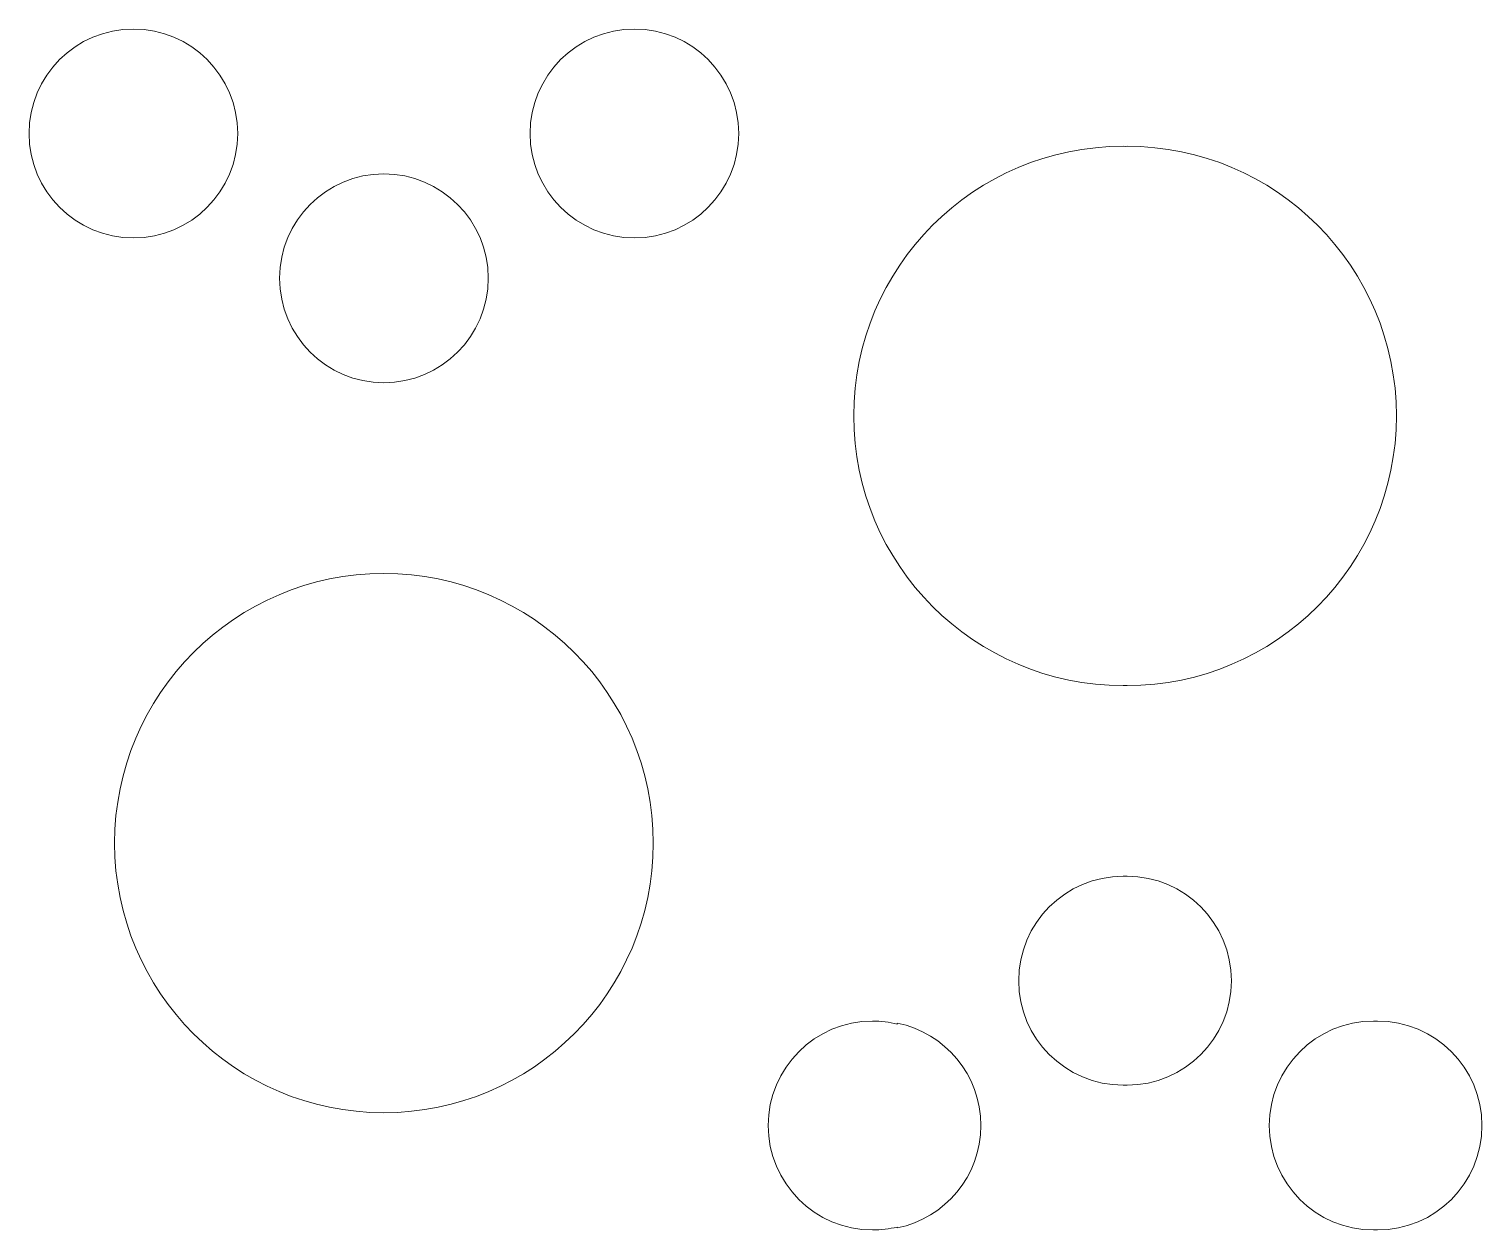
# Model space of a CAD drawing. Header units: millimetres. Extents: x -1200 to 1200, y -590 to 590.
# Drawn here: x -256.5 to -3.4, y -289 to -79.8 of the extents above; entities that cross this region are included whole.
import ezdxf

# ---------------------------------------------------------------- set-up
doc = ezdxf.new("R2010")
doc.units = ezdxf.units.MM
doc.header["$MEASUREMENT"] = 0
doc.layers.add('Layer 1', color=7, linetype='Continuous')

msp = doc.modelspace()

# ---------------------------------------------------------------- linework, layer by layer
at = {"layer": 'Layer 1', "color": 250, "lineweight": 20}
for points, knots in [([(-256.4917, -97.9872), (-256.4917, -87.9383), (-248.3526, -79.7899), (-238.3204, -79.7899), (-228.2855, -79.7899), (-220.1487, -87.9383), (-220.1487, -97.9872), (-220.1487, -108.0337), (-228.2855, -116.1844), (-238.3204, -116.1844), (-248.3526, -116.1844), (-256.4917, -108.0337), (-256.4917, -97.9872)], [0, 0, 0, 0, 0.25, 0.25, 0.25, 0.5, 0.5, 0.5, 0.75, 0.75, 0.75, 1, 1, 1, 1]), ([(-169.2158, -97.9872), (-169.2158, -87.9383), (-161.079, -79.7899), (-151.0443, -79.7899), (-141.0097, -79.7899), (-132.8752, -87.9383), (-132.8752, -97.9872), (-132.8752, -108.0337), (-141.0097, -116.1844), (-151.0443, -116.1844), (-161.079, -116.1844), (-169.2158, -108.0337), (-169.2158, -97.9872)], [0, 0, 0, 0, 0.25, 0.25, 0.25, 0.5, 0.5, 0.5, 0.75, 0.75, 0.75, 1, 1, 1, 1]), ([(-112.8419, -147.1957), (-112.8419, -147.1957), (-112.7792, -144.7734), (-112.7792, -144.7734), (-112.7792, -144.7734), (-112.5984, -142.3874), (-112.5984, -142.3874), (-112.5984, -142.3874), (-112.2994, -140.0375), (-112.2994, -140.0375), (-112.2994, -140.0375), (-111.887, -137.7241), (-111.887, -137.7241), (-111.887, -137.7241), (-111.3638, -135.4538), (-111.3638, -135.4538), (-111.3638, -135.4538), (-110.7318, -133.2296), (-110.7318, -133.2296), (-110.7318, -133.2296), (-109.9963, -131.0463), (-109.9963, -131.0463), (-109.9963, -131.0463), (-109.1546, -128.9163), (-109.1546, -128.9163), (-109.1546, -128.9163), (-108.2189, -126.8393), (-108.2189, -126.8393), (-108.2189, -126.8393), (-107.182, -124.8108), (-107.182, -124.8108), (-107.182, -124.8108), (-106.0509, -122.8451), (-106.0509, -122.8451), (-106.0509, -122.8451), (-104.8331, -120.9397), (-104.8331, -120.9397), (-104.8331, -120.9397), (-103.5212, -119.0969), (-103.5212, -119.0969), (-103.5212, -119.0969), (-102.1297, -117.3193), (-102.1297, -117.3193), (-102.1297, -117.3193), (-100.6538, -115.6144), (-100.6538, -115.6144), (-100.6538, -115.6144), (-99.0983, -113.9794), (-99.0983, -113.9794), (-99.0983, -113.9794), (-97.468, -112.4267), (-97.468, -112.4267), (-97.468, -112.4267), (-95.7654, -110.9486), (-95.7654, -110.9486), (-95.7654, -110.9486), (-93.9905, -109.5504), (-93.9905, -109.5504), (-93.9905, -109.5504), (-92.1528, -108.2414), (-92.1528, -108.2414), (-92.1528, -108.2414), (-90.2475, -107.0169), (-90.2475, -107.0169), (-90.2475, -107.0169), (-88.2821, -105.8868), (-88.2821, -105.8868), (-88.2821, -105.8868), (-86.2614, -104.8507), (-86.2614, -104.8507), (-86.2614, -104.8507), (-84.1873, -103.9089), (-84.1873, -103.9089), (-84.1873, -103.9089), (-82.0579, -103.0708), (-82.0579, -103.0708), (-82.0579, -103.0708), (-79.8802, -102.3319), (-79.8802, -102.3319), (-79.8802, -102.3319), (-77.6592, -101.6989), (-77.6592, -101.6989), (-77.6592, -101.6989), (-75.3899, -101.1774), (-75.3899, -101.1774), (-75.3899, -101.1774), (-73.0819, -100.7621), (-73.0819, -100.7621), (-73.0819, -100.7621), (-70.7354, -100.465), (-70.7354, -100.465), (-70.7354, -100.465), (-68.3504, -100.2815), (-68.3504, -100.2815), (-68.3504, -100.2815), (-65.9314, -100.2211), (-65.9314, -100.2211), (-65.9314, -100.2211), (-65.5757, -100.2301), (-65.5757, -100.2301), (-65.5757, -100.2301), (-65.2201, -100.2211), (-65.2201, -100.2211), (-65.2201, -100.2211), (-62.8013, -100.2815), (-62.8013, -100.2815), (-62.8013, -100.2815), (-60.4161, -100.465), (-60.4161, -100.465), (-60.4161, -100.465), (-58.0721, -100.7621), (-58.0721, -100.7621), (-58.0721, -100.7621), (-55.7617, -101.1774), (-55.7617, -101.1774), (-55.7617, -101.1774), (-53.4948, -101.6989), (-53.4948, -101.6989), (-53.4948, -101.6989), (-51.2688, -102.3319), (-51.2688, -102.3319), (-51.2688, -102.3319), (-49.0936, -103.0708), (-49.0936, -103.0708), (-49.0936, -103.0708), (-46.9642, -103.9089), (-46.9642, -103.9089), (-46.9642, -103.9089), (-44.8878, -104.8507), (-44.8878, -104.8507), (-44.8878, -104.8507), (-42.8669, -105.8868), (-42.8669, -105.8868), (-42.8669, -105.8868), (-40.9038, -107.0169), (-40.9038, -107.0169), (-40.9038, -107.0169), (-39.001, -108.2414), (-39.001, -108.2414), (-39.001, -108.2414), (-37.1587, -109.5504), (-37.1587, -109.5504), (-37.1587, -109.5504), (-35.3861, -110.9486), (-35.3861, -110.9486), (-35.3861, -110.9486), (-33.681, -112.4267), (-33.681, -112.4267), (-33.681, -112.4267), (-32.0508, -113.9794), (-32.0508, -113.9794), (-32.0508, -113.9794), (-30.4954, -115.6144), (-30.4954, -115.6144), (-30.4954, -115.6144), (-29.0218, -117.3193), (-29.0218, -117.3193), (-29.0218, -117.3193), (-27.6279, -119.0969), (-27.6279, -119.0969), (-27.6279, -119.0969), (-26.3185, -120.9397), (-26.3185, -120.9397), (-26.3185, -120.9397), (-25.0982, -122.8475), (-25.0982, -122.8475), (-25.0982, -122.8475), (-23.9694, -124.8108), (-23.9694, -124.8108), (-23.9694, -124.8108), (-22.935, -126.8346), (-22.935, -126.8346), (-22.935, -126.8346), (-21.9944, -128.9163), (-21.9944, -128.9163), (-21.9944, -128.9163), (-21.1578, -131.0463), (-21.1578, -131.0463), (-21.1578, -131.0463), (-20.4172, -133.2296), (-20.4172, -133.2296), (-20.4172, -133.2296), (-19.7878, -135.4538), (-19.7878, -135.4538), (-19.7878, -135.4538), (-19.2645, -137.7241), (-19.2645, -137.7241), (-19.2645, -137.7241), (-18.8497, -140.0375), (-18.8497, -140.0375), (-18.8497, -140.0375), (-18.553, -142.3874), (-18.553, -142.3874), (-18.553, -142.3874), (-18.3722, -144.7734), (-18.3722, -144.7734), (-18.3722, -144.7734), (-18.3118, -147.1957), (-18.3118, -147.1957), (-18.3118, -147.1957), (-18.3722, -149.6228), (-18.3722, -149.6228), (-18.3722, -149.6228), (-18.553, -152.0063), (-18.553, -152.0063), (-18.553, -152.0063), (-18.8497, -154.3587), (-18.8497, -154.3587), (-18.8497, -154.3587), (-19.2645, -156.6724), (-19.2645, -156.6724), (-19.2645, -156.6724), (-19.7878, -158.94), (-19.7878, -158.94), (-19.7878, -158.94), (-20.4172, -161.1666), (-20.4172, -161.1666), (-20.4172, -161.1666), (-21.1578, -163.3449), (-21.1578, -163.3449), (-21.1578, -163.3449), (-21.9944, -165.4774), (-21.9944, -165.4774), (-21.9944, -165.4774), (-22.935, -167.5568), (-22.935, -167.5568), (-22.935, -167.5568), (-23.9694, -169.5829), (-23.9694, -169.5829), (-23.9694, -169.5829), (-25.0982, -171.5488), (-25.0982, -171.5488), (-25.0982, -171.5488), (-26.3185, -173.4567), (-26.3185, -173.4567), (-26.3185, -173.4567), (-27.6279, -175.2993), (-27.6279, -175.2993), (-27.6279, -175.2993), (-29.0218, -177.0719), (-29.0218, -177.0719), (-29.0218, -177.0719), (-30.4954, -178.777), (-30.4954, -178.777), (-30.4954, -178.777), (-32.0508, -180.4142), (-32.0508, -180.4142), (-32.0508, -180.4142), (-33.681, -181.9696), (-33.681, -181.9696), (-33.681, -181.9696), (-35.3861, -183.4453), (-35.3861, -183.4453), (-35.3861, -183.4453), (-37.1587, -184.8434), (-37.1587, -184.8434), (-37.1587, -184.8434), (-39.001, -186.1524), (-39.001, -186.1524), (-39.001, -186.1524), (-40.9038, -187.3744), (-40.9038, -187.3744), (-40.9038, -187.3744), (-42.8669, -188.5047), (-42.8669, -188.5047), (-42.8669, -188.5047), (-44.8878, -189.5456), (-44.8878, -189.5456), (-44.8878, -189.5456), (-46.9642, -190.4826), (-46.9642, -190.4826), (-46.9642, -190.4826), (-49.0936, -191.3254), (-49.0936, -191.3254), (-49.0936, -191.3254), (-51.2688, -192.0643), (-51.2688, -192.0643), (-51.2688, -192.0643), (-53.4948, -192.6949), (-53.4948, -192.6949), (-53.4948, -192.6949), (-55.7594, -193.2187), (-55.7594, -193.2187), (-55.7594, -193.2187), (-58.0721, -193.6317), (-58.0721, -193.6317), (-58.0721, -193.6317), (-60.4161, -193.9312), (-60.4161, -193.9312), (-60.4161, -193.9312), (-62.8013, -194.1124), (-62.8013, -194.1124), (-62.8013, -194.1124), (-65.2201, -194.1727), (-65.2201, -194.1727), (-65.2201, -194.1727), (-65.5757, -194.1639), (-65.5757, -194.1639), (-65.5757, -194.1639), (-65.9314, -194.1727), (-65.9314, -194.1727), (-65.9314, -194.1727), (-68.3504, -194.1124), (-68.3504, -194.1124), (-68.3504, -194.1124), (-70.7354, -193.9312), (-70.7354, -193.9312), (-70.7354, -193.9312), (-73.0819, -193.6317), (-73.0819, -193.6317), (-73.0819, -193.6317), (-75.3899, -193.2187), (-75.3899, -193.2187), (-75.3899, -193.2187), (-77.6592, -192.6949), (-77.6592, -192.6949), (-77.6592, -192.6949), (-79.8802, -192.0643), (-79.8802, -192.0643), (-79.8802, -192.0643), (-82.0579, -191.3254), (-82.0579, -191.3254), (-82.0579, -191.3254), (-84.1873, -190.4826), (-84.1873, -190.4826), (-84.1873, -190.4826), (-86.2614, -189.5456), (-86.2614, -189.5456), (-86.2614, -189.5456), (-88.2821, -188.5047), (-88.2821, -188.5047), (-88.2821, -188.5047), (-90.2475, -187.3744), (-90.2475, -187.3744), (-90.2475, -187.3744), (-92.1528, -186.1524), (-92.1528, -186.1524), (-92.1528, -186.1524), (-93.9905, -184.8434), (-93.9905, -184.8434), (-93.9905, -184.8434), (-95.7654, -183.4453), (-95.7654, -183.4453), (-95.7654, -183.4453), (-97.468, -181.9696), (-97.468, -181.9696), (-97.468, -181.9696), (-99.0983, -180.4142), (-99.0983, -180.4142), (-99.0983, -180.4142), (-100.6538, -178.777), (-100.6538, -178.777), (-100.6538, -178.777), (-102.1297, -177.0719), (-102.1297, -177.0719), (-102.1297, -177.0719), (-103.5212, -175.2993), (-103.5212, -175.2993), (-103.5212, -175.2993), (-104.8331, -173.4567), (-104.8331, -173.4567), (-104.8331, -173.4567), (-106.0509, -171.5488), (-106.0509, -171.5488), (-106.0509, -171.5488), (-107.182, -169.5829), (-107.182, -169.5829), (-107.182, -169.5829), (-108.2189, -167.5568), (-108.2189, -167.5568), (-108.2189, -167.5568), (-109.1546, -165.4774), (-109.1546, -165.4774), (-109.1546, -165.4774), (-109.9963, -163.3449), (-109.9963, -163.3449), (-109.9963, -163.3449), (-110.7318, -161.1666), (-110.7318, -161.1666), (-110.7318, -161.1666), (-111.3638, -158.94), (-111.3638, -158.94), (-111.3638, -158.94), (-111.887, -156.6724), (-111.887, -156.6724), (-111.887, -156.6724), (-112.2994, -154.3587), (-112.2994, -154.3587), (-112.2994, -154.3587), (-112.5984, -152.0063), (-112.5984, -152.0063), (-112.5984, -152.0063), (-112.7792, -149.6228), (-112.7792, -149.6228), (-112.7792, -149.6228), (-112.8419, -147.1957), (-112.8419, -147.1957)], [0, 0, 0, 0, 0.00757576, 0.00757576, 0.00757576, 0.01515152, 0.01515152, 0.01515152, 0.02272727, 0.02272727, 0.02272727, 0.03030303, 0.03030303, 0.03030303, 0.03787879, 0.03787879, 0.03787879, 0.04545455, 0.04545455, 0.04545455, 0.0530303, 0.0530303, 0.0530303, 0.06060606, 0.06060606, 0.06060606, 0.06818182, 0.06818182, 0.06818182, 0.07575758, 0.07575758, 0.07575758, 0.08333333, 0.08333333, 0.08333333, 0.09090909, 0.09090909, 0.09090909, 0.09848485, 0.09848485, 0.09848485, 0.10606061, 0.10606061, 0.10606061, 0.11363636, 0.11363636, 0.11363636, 0.12121212, 0.12121212, 0.12121212, 0.12878788, 0.12878788, 0.12878788, 0.13636364, 0.13636364, 0.13636364, 0.14393939, 0.14393939, 0.14393939, 0.15151515, 0.15151515, 0.15151515, 0.15909091, 0.15909091, 0.15909091, 0.16666667, 0.16666667, 0.16666667, 0.17424242, 0.17424242, 0.17424242, 0.18181818, 0.18181818, 0.18181818, 0.18939394, 0.18939394, 0.18939394, 0.1969697, 0.1969697, 0.1969697, 0.20454545, 0.20454545, 0.20454545, 0.21212121, 0.21212121, 0.21212121, 0.21969697, 0.21969697, 0.21969697, 0.22727273, 0.22727273, 0.22727273, 0.23484848, 0.23484848, 0.23484848, 0.24242424, 0.24242424, 0.24242424, 0.25, 0.25, 0.25, 0.25757576, 0.25757576, 0.25757576, 0.26515152, 0.26515152, 0.26515152, 0.27272727, 0.27272727, 0.27272727, 0.28030303, 0.28030303, 0.28030303, 0.28787879, 0.28787879, 0.28787879, 0.29545455, 0.29545455, 0.29545455, 0.3030303, 0.3030303, 0.3030303, 0.31060606, 0.31060606, 0.31060606, 0.31818182, 0.31818182, 0.31818182, 0.32575758, 0.32575758, 0.32575758, 0.33333333, 0.33333333, 0.33333333, 0.34090909, 0.34090909, 0.34090909, 0.34848485, 0.34848485, 0.34848485, 0.35606061, 0.35606061, 0.35606061, 0.36363636, 0.36363636, 0.36363636, 0.37121212, 0.37121212, 0.37121212, 0.37878788, 0.37878788, 0.37878788, 0.38636364, 0.38636364, 0.38636364, 0.39393939, 0.39393939, 0.39393939, 0.40151515, 0.40151515, 0.40151515, 0.40909091, 0.40909091, 0.40909091, 0.41666667, 0.41666667, 0.41666667, 0.42424242, 0.42424242, 0.42424242, 0.43181818, 0.43181818, 0.43181818, 0.43939394, 0.43939394, 0.43939394, 0.4469697, 0.4469697, 0.4469697, 0.45454545, 0.45454545, 0.45454545, 0.46212121, 0.46212121, 0.46212121, 0.46969697, 0.46969697, 0.46969697, 0.47727273, 0.47727273, 0.47727273, 0.48484848, 0.48484848, 0.48484848, 0.49242424, 0.49242424, 0.49242424, 0.5, 0.5, 0.5, 0.50757576, 0.50757576, 0.50757576, 0.51515152, 0.51515152, 0.51515152, 0.52272727, 0.52272727, 0.52272727, 0.53030303, 0.53030303, 0.53030303, 0.53787879, 0.53787879, 0.53787879, 0.54545455, 0.54545455, 0.54545455, 0.5530303, 0.5530303, 0.5530303, 0.56060606, 0.56060606, 0.56060606, 0.56818182, 0.56818182, 0.56818182, 0.57575758, 0.57575758, 0.57575758, 0.58333333, 0.58333333, 0.58333333, 0.59090909, 0.59090909, 0.59090909, 0.59848485, 0.59848485, 0.59848485, 0.60606061, 0.60606061, 0.60606061, 0.61363636, 0.61363636, 0.61363636, 0.62121212, 0.62121212, 0.62121212, 0.62878788, 0.62878788, 0.62878788, 0.63636364, 0.63636364, 0.63636364, 0.64393939, 0.64393939, 0.64393939, 0.65151515, 0.65151515, 0.65151515, 0.65909091, 0.65909091, 0.65909091, 0.66666667, 0.66666667, 0.66666667, 0.67424242, 0.67424242, 0.67424242, 0.68181818, 0.68181818, 0.68181818, 0.68939394, 0.68939394, 0.68939394, 0.6969697, 0.6969697, 0.6969697, 0.70454545, 0.70454545, 0.70454545, 0.71212121, 0.71212121, 0.71212121, 0.71969697, 0.71969697, 0.71969697, 0.72727273, 0.72727273, 0.72727273, 0.73484848, 0.73484848, 0.73484848, 0.74242424, 0.74242424, 0.74242424, 0.75, 0.75, 0.75, 0.75757576, 0.75757576, 0.75757576, 0.76515152, 0.76515152, 0.76515152, 0.77272727, 0.77272727, 0.77272727, 0.78030303, 0.78030303, 0.78030303, 0.78787879, 0.78787879, 0.78787879, 0.79545455, 0.79545455, 0.79545455, 0.8030303, 0.8030303, 0.8030303, 0.81060606, 0.81060606, 0.81060606, 0.81818182, 0.81818182, 0.81818182, 0.82575758, 0.82575758, 0.82575758, 0.83333333, 0.83333333, 0.83333333, 0.84090909, 0.84090909, 0.84090909, 0.84848485, 0.84848485, 0.84848485, 0.85606061, 0.85606061, 0.85606061, 0.86363636, 0.86363636, 0.86363636, 0.87121212, 0.87121212, 0.87121212, 0.87878788, 0.87878788, 0.87878788, 0.88636364, 0.88636364, 0.88636364, 0.89393939, 0.89393939, 0.89393939, 0.90151515, 0.90151515, 0.90151515, 0.90909091, 0.90909091, 0.90909091, 0.91666667, 0.91666667, 0.91666667, 0.92424242, 0.92424242, 0.92424242, 0.93181818, 0.93181818, 0.93181818, 0.93939394, 0.93939394, 0.93939394, 0.9469697, 0.9469697, 0.9469697, 0.95454545, 0.95454545, 0.95454545, 0.96212121, 0.96212121, 0.96212121, 0.96969697, 0.96969697, 0.96969697, 0.97727273, 0.97727273, 0.97727273, 0.98484848, 0.98484848, 0.98484848, 0.99242424, 0.99242424, 0.99242424, 1, 1, 1, 1]), ([(-212.8512, -123.2168), (-212.8512, -113.1704), (-204.717, -105.0197), (-194.6847, -105.0197), (-184.6476, -105.0197), (-176.5084, -113.1704), (-176.5084, -123.2168), (-176.5084, -133.2658), (-184.6476, -141.4141), (-194.6847, -141.4141), (-204.717, -141.4141), (-212.8512, -133.2658), (-212.8512, -123.2168)], [0, 0, 0, 0, 0.25, 0.25, 0.25, 0.5, 0.5, 0.5, 0.75, 0.75, 0.75, 1, 1, 1, 1]), ([(-241.5929, -221.6387), (-241.5929, -221.6387), (-241.5327, -219.2165), (-241.5327, -219.2165), (-241.5327, -219.2165), (-241.3492, -216.8281), (-241.3492, -216.8281), (-241.3492, -216.8281), (-241.0503, -214.4757), (-241.0503, -214.4757), (-241.0503, -214.4757), (-240.6378, -212.1622), (-240.6378, -212.1622), (-240.6378, -212.1622), (-240.1146, -209.892), (-240.1146, -209.892), (-240.1146, -209.892), (-239.4851, -207.668), (-239.4851, -207.668), (-239.4851, -207.668), (-238.7471, -205.4847), (-238.7471, -205.4847), (-238.7471, -205.4847), (-237.9102, -203.3571), (-237.9102, -203.3571), (-237.9102, -203.3571), (-236.9697, -201.2777), (-236.9697, -201.2777), (-236.9697, -201.2777), (-235.9328, -199.2516), (-235.9328, -199.2516), (-235.9328, -199.2516), (-234.8067, -197.2857), (-234.8067, -197.2857), (-234.8067, -197.2857), (-233.5814, -195.3778), (-233.5814, -195.3778), (-233.5814, -195.3778), (-232.2745, -193.5351), (-232.2745, -193.5351), (-232.2745, -193.5351), (-230.8805, -191.7625), (-230.8805, -191.7625), (-230.8805, -191.7625), (-229.4045, -190.0527), (-229.4045, -190.0527), (-229.4045, -190.0527), (-227.8515, -188.4202), (-227.8515, -188.4202), (-227.8515, -188.4202), (-226.2213, -186.865), (-226.2213, -186.865), (-226.2213, -186.865), (-224.5188, -185.3868), (-224.5188, -185.3868), (-224.5188, -185.3868), (-222.7437, -183.991), (-222.7437, -183.991), (-222.7437, -183.991), (-220.9012, -182.682), (-220.9012, -182.682), (-220.9012, -182.682), (-219.0009, -181.46), (-219.0009, -181.46), (-219.0009, -181.46), (-217.0355, -180.325), (-217.0355, -180.325), (-217.0355, -180.325), (-215.0122, -179.2914), (-215.0122, -179.2914), (-215.0122, -179.2914), (-212.9357, -178.3519), (-212.9357, -178.3519), (-212.9357, -178.3519), (-210.8112, -177.5115), (-210.8112, -177.5115), (-210.8112, -177.5115), (-208.6312, -176.77), (-208.6312, -176.77), (-208.6312, -176.77), (-206.4099, -176.1397), (-206.4099, -176.1397), (-206.4099, -176.1397), (-204.1431, -175.6158), (-204.1431, -175.6158), (-204.1431, -175.6158), (-201.8326, -175.2028), (-201.8326, -175.2028), (-201.8326, -175.2028), (-199.4862, -174.9033), (-199.4862, -174.9033), (-199.4862, -174.9033), (-197.1035, -174.7222), (-197.1035, -174.7222), (-197.1035, -174.7222), (-194.6847, -174.6619), (-194.6847, -174.6619), (-194.6847, -174.6619), (-192.2633, -174.7222), (-192.2633, -174.7222), (-192.2633, -174.7222), (-189.8784, -174.9033), (-189.8784, -174.9033), (-189.8784, -174.9033), (-187.5319, -175.2028), (-187.5319, -175.2028), (-187.5319, -175.2028), (-185.2215, -175.6158), (-185.2215, -175.6158), (-185.2215, -175.6158), (-182.9546, -176.1397), (-182.9546, -176.1397), (-182.9546, -176.1397), (-180.7311, -176.77), (-180.7311, -176.77), (-180.7311, -176.77), (-178.5535, -177.5115), (-178.5535, -177.5115), (-178.5535, -177.5115), (-176.4288, -178.3519), (-176.4288, -178.3519), (-176.4288, -178.3519), (-174.3524, -179.2914), (-174.3524, -179.2914), (-174.3524, -179.2914), (-172.3292, -180.325), (-172.3292, -180.325), (-172.3292, -180.325), (-170.366, -181.46), (-170.366, -181.46), (-170.366, -181.46), (-168.4609, -182.682), (-168.4609, -182.682), (-168.4609, -182.682), (-166.6209, -183.991), (-166.6209, -183.991), (-166.6209, -183.991), (-164.846, -185.3868), (-164.846, -185.3868), (-164.846, -185.3868), (-163.1433, -186.865), (-163.1433, -186.865), (-163.1433, -186.865), (-161.513, -188.4202), (-161.513, -188.4202), (-161.513, -188.4202), (-159.96, -190.0527), (-159.96, -190.0527), (-159.96, -190.0527), (-158.4816, -191.7625), (-158.4816, -191.7625), (-158.4816, -191.7625), (-157.0878, -193.5351), (-157.0878, -193.5351), (-157.0878, -193.5351), (-155.7831, -195.3778), (-155.7831, -195.3778), (-155.7831, -195.3778), (-154.5604, -197.2857), (-154.5604, -197.2857), (-154.5604, -197.2857), (-153.4294, -199.2516), (-153.4294, -199.2516), (-153.4294, -199.2516), (-152.3948, -201.2777), (-152.3948, -201.2777), (-152.3948, -201.2777), (-151.459, -203.3571), (-151.459, -203.3571), (-151.459, -203.3571), (-150.6173, -205.4847), (-150.6173, -205.4847), (-150.6173, -205.4847), (-149.8795, -207.668), (-149.8795, -207.668), (-149.8795, -207.668), (-149.25, -209.892), (-149.25, -209.892), (-149.25, -209.892), (-148.7268, -212.1622), (-148.7268, -212.1622), (-148.7268, -212.1622), (-148.3144, -214.4757), (-148.3144, -214.4757), (-148.3144, -214.4757), (-148.0153, -216.8281), (-148.0153, -216.8281), (-148.0153, -216.8281), (-147.8321, -219.2165), (-147.8321, -219.2165), (-147.8321, -219.2165), (-147.7741, -221.6387), (-147.7741, -221.6387), (-147.7741, -221.6387), (-147.8321, -224.0611), (-147.8321, -224.0611), (-147.8321, -224.0611), (-148.0153, -226.4473), (-148.0153, -226.4473), (-148.0153, -226.4473), (-148.3144, -228.7969), (-148.3144, -228.7969), (-148.3144, -228.7969), (-148.7268, -231.1105), (-148.7268, -231.1105), (-148.7268, -231.1105), (-149.25, -233.3806), (-149.25, -233.3806), (-149.25, -233.3806), (-149.8795, -235.6049), (-149.8795, -235.6049), (-149.8795, -235.6049), (-150.6173, -237.7881), (-150.6173, -237.7881), (-150.6173, -237.7881), (-151.459, -239.9158), (-151.459, -239.9158), (-151.459, -239.9158), (-152.3948, -241.9999), (-152.3948, -241.9999), (-152.3948, -241.9999), (-153.4294, -244.0238), (-153.4294, -244.0238), (-153.4294, -244.0238), (-154.5604, -245.9894), (-154.5604, -245.9894), (-154.5604, -245.9894), (-155.7831, -247.8949), (-155.7831, -247.8949), (-155.7831, -247.8949), (-157.0878, -249.7374), (-157.0878, -249.7374), (-157.0878, -249.7374), (-158.4816, -251.5151), (-158.4816, -251.5151), (-158.4816, -251.5151), (-159.96, -253.2201), (-159.96, -253.2201), (-159.96, -253.2201), (-161.513, -254.8525), (-161.513, -254.8525), (-161.513, -254.8525), (-163.1433, -256.4079), (-163.1433, -256.4079), (-163.1433, -256.4079), (-164.846, -257.8858), (-164.846, -257.8858), (-164.846, -257.8858), (-166.6209, -259.2842), (-166.6209, -259.2842), (-166.6209, -259.2842), (-168.4609, -260.593), (-168.4609, -260.593), (-168.4609, -260.593), (-170.366, -261.8176), (-170.366, -261.8176), (-170.366, -261.8176), (-172.3267, -262.9478), (-172.3267, -262.9478), (-172.3267, -262.9478), (-174.3524, -263.9839), (-174.3524, -263.9839), (-174.3524, -263.9839), (-176.4288, -264.9256), (-176.4288, -264.9256), (-176.4288, -264.9256), (-178.5535, -265.7637), (-178.5535, -265.7637), (-178.5535, -265.7637), (-180.7311, -266.5025), (-180.7311, -266.5025), (-180.7311, -266.5025), (-182.9546, -267.1354), (-182.9546, -267.1354), (-182.9546, -267.1354), (-185.2215, -267.657), (-185.2215, -267.657), (-185.2215, -267.657), (-187.5319, -268.07), (-187.5319, -268.07), (-187.5319, -268.07), (-189.8784, -268.3695), (-189.8784, -268.3695), (-189.8784, -268.3695), (-192.2633, -268.553), (-192.2633, -268.553), (-192.2633, -268.553), (-194.6847, -268.6134), (-194.6847, -268.6134), (-194.6847, -268.6134), (-197.1035, -268.553), (-197.1035, -268.553), (-197.1035, -268.553), (-199.4862, -268.3695), (-199.4862, -268.3695), (-199.4862, -268.3695), (-201.8326, -268.07), (-201.8326, -268.07), (-201.8326, -268.07), (-204.1431, -267.657), (-204.1431, -267.657), (-204.1431, -267.657), (-206.4099, -267.1354), (-206.4099, -267.1354), (-206.4099, -267.1354), (-208.6312, -266.5025), (-208.6312, -266.5025), (-208.6312, -266.5025), (-210.8112, -265.7637), (-210.8112, -265.7637), (-210.8112, -265.7637), (-212.9357, -264.9256), (-212.9357, -264.9256), (-212.9357, -264.9256), (-215.0122, -263.9839), (-215.0122, -263.9839), (-215.0122, -263.9839), (-217.0355, -262.9478), (-217.0355, -262.9478), (-217.0355, -262.9478), (-219.0009, -261.8176), (-219.0009, -261.8176), (-219.0009, -261.8176), (-220.9012, -260.593), (-220.9012, -260.593), (-220.9012, -260.593), (-222.7437, -259.2842), (-222.7437, -259.2842), (-222.7437, -259.2842), (-224.5188, -257.8858), (-224.5188, -257.8858), (-224.5188, -257.8858), (-226.2213, -256.4079), (-226.2213, -256.4079), (-226.2213, -256.4079), (-227.8515, -254.8525), (-227.8515, -254.8525), (-227.8515, -254.8525), (-229.4045, -253.2201), (-229.4045, -253.2201), (-229.4045, -253.2201), (-230.8805, -251.5151), (-230.8805, -251.5151), (-230.8805, -251.5151), (-232.2745, -249.7374), (-232.2745, -249.7374), (-232.2745, -249.7374), (-233.5814, -247.8949), (-233.5814, -247.8949), (-233.5814, -247.8949), (-234.8067, -245.9894), (-234.8067, -245.9894), (-234.8067, -245.9894), (-235.9328, -244.0238), (-235.9328, -244.0238), (-235.9328, -244.0238), (-236.9697, -241.9999), (-236.9697, -241.9999), (-236.9697, -241.9999), (-237.9102, -239.9158), (-237.9102, -239.9158), (-237.9102, -239.9158), (-238.7471, -237.7881), (-238.7471, -237.7881), (-238.7471, -237.7881), (-239.4851, -235.6098), (-239.4851, -235.6098), (-239.4851, -235.6098), (-240.1146, -233.3806), (-240.1146, -233.3806), (-240.1146, -233.3806), (-240.6378, -231.1105), (-240.6378, -231.1105), (-240.6378, -231.1105), (-241.0503, -228.7969), (-241.0503, -228.7969), (-241.0503, -228.7969), (-241.3492, -226.4473), (-241.3492, -226.4473), (-241.3492, -226.4473), (-241.5327, -224.0611), (-241.5327, -224.0611), (-241.5327, -224.0611), (-241.5929, -221.6387), (-241.5929, -221.6387)], [0, 0, 0, 0, 0.0078125, 0.0078125, 0.0078125, 0.015625, 0.015625, 0.015625, 0.0234375, 0.0234375, 0.0234375, 0.03125, 0.03125, 0.03125, 0.0390625, 0.0390625, 0.0390625, 0.046875, 0.046875, 0.046875, 0.0546875, 0.0546875, 0.0546875, 0.0625, 0.0625, 0.0625, 0.0703125, 0.0703125, 0.0703125, 0.078125, 0.078125, 0.078125, 0.0859375, 0.0859375, 0.0859375, 0.09375, 0.09375, 0.09375, 0.1015625, 0.1015625, 0.1015625, 0.109375, 0.109375, 0.109375, 0.1171875, 0.1171875, 0.1171875, 0.125, 0.125, 0.125, 0.1328125, 0.1328125, 0.1328125, 0.140625, 0.140625, 0.140625, 0.1484375, 0.1484375, 0.1484375, 0.15625, 0.15625, 0.15625, 0.1640625, 0.1640625, 0.1640625, 0.171875, 0.171875, 0.171875, 0.1796875, 0.1796875, 0.1796875, 0.1875, 0.1875, 0.1875, 0.1953125, 0.1953125, 0.1953125, 0.203125, 0.203125, 0.203125, 0.2109375, 0.2109375, 0.2109375, 0.21875, 0.21875, 0.21875, 0.2265625, 0.2265625, 0.2265625, 0.234375, 0.234375, 0.234375, 0.2421875, 0.2421875, 0.2421875, 0.25, 0.25, 0.25, 0.2578125, 0.2578125, 0.2578125, 0.265625, 0.265625, 0.265625, 0.2734375, 0.2734375, 0.2734375, 0.28125, 0.28125, 0.28125, 0.2890625, 0.2890625, 0.2890625, 0.296875, 0.296875, 0.296875, 0.3046875, 0.3046875, 0.3046875, 0.3125, 0.3125, 0.3125, 0.3203125, 0.3203125, 0.3203125, 0.328125, 0.328125, 0.328125, 0.3359375, 0.3359375, 0.3359375, 0.34375, 0.34375, 0.34375, 0.3515625, 0.3515625, 0.3515625, 0.359375, 0.359375, 0.359375, 0.3671875, 0.3671875, 0.3671875, 0.375, 0.375, 0.375, 0.3828125, 0.3828125, 0.3828125, 0.390625, 0.390625, 0.390625, 0.3984375, 0.3984375, 0.3984375, 0.40625, 0.40625, 0.40625, 0.4140625, 0.4140625, 0.4140625, 0.421875, 0.421875, 0.421875, 0.4296875, 0.4296875, 0.4296875, 0.4375, 0.4375, 0.4375, 0.4453125, 0.4453125, 0.4453125, 0.453125, 0.453125, 0.453125, 0.4609375, 0.4609375, 0.4609375, 0.46875, 0.46875, 0.46875, 0.4765625, 0.4765625, 0.4765625, 0.484375, 0.484375, 0.484375, 0.4921875, 0.4921875, 0.4921875, 0.5, 0.5, 0.5, 0.5078125, 0.5078125, 0.5078125, 0.515625, 0.515625, 0.515625, 0.5234375, 0.5234375, 0.5234375, 0.53125, 0.53125, 0.53125, 0.5390625, 0.5390625, 0.5390625, 0.546875, 0.546875, 0.546875, 0.5546875, 0.5546875, 0.5546875, 0.5625, 0.5625, 0.5625, 0.5703125, 0.5703125, 0.5703125, 0.578125, 0.578125, 0.578125, 0.5859375, 0.5859375, 0.5859375, 0.59375, 0.59375, 0.59375, 0.6015625, 0.6015625, 0.6015625, 0.609375, 0.609375, 0.609375, 0.6171875, 0.6171875, 0.6171875, 0.625, 0.625, 0.625, 0.6328125, 0.6328125, 0.6328125, 0.640625, 0.640625, 0.640625, 0.6484375, 0.6484375, 0.6484375, 0.65625, 0.65625, 0.65625, 0.6640625, 0.6640625, 0.6640625, 0.671875, 0.671875, 0.671875, 0.6796875, 0.6796875, 0.6796875, 0.6875, 0.6875, 0.6875, 0.6953125, 0.6953125, 0.6953125, 0.703125, 0.703125, 0.703125, 0.7109375, 0.7109375, 0.7109375, 0.71875, 0.71875, 0.71875, 0.7265625, 0.7265625, 0.7265625, 0.734375, 0.734375, 0.734375, 0.7421875, 0.7421875, 0.7421875, 0.75, 0.75, 0.75, 0.7578125, 0.7578125, 0.7578125, 0.765625, 0.765625, 0.765625, 0.7734375, 0.7734375, 0.7734375, 0.78125, 0.78125, 0.78125, 0.7890625, 0.7890625, 0.7890625, 0.796875, 0.796875, 0.796875, 0.8046875, 0.8046875, 0.8046875, 0.8125, 0.8125, 0.8125, 0.8203125, 0.8203125, 0.8203125, 0.828125, 0.828125, 0.828125, 0.8359375, 0.8359375, 0.8359375, 0.84375, 0.84375, 0.84375, 0.8515625, 0.8515625, 0.8515625, 0.859375, 0.859375, 0.859375, 0.8671875, 0.8671875, 0.8671875, 0.875, 0.875, 0.875, 0.8828125, 0.8828125, 0.8828125, 0.890625, 0.890625, 0.890625, 0.8984375, 0.8984375, 0.8984375, 0.90625, 0.90625, 0.90625, 0.9140625, 0.9140625, 0.9140625, 0.921875, 0.921875, 0.921875, 0.9296875, 0.9296875, 0.9296875, 0.9375, 0.9375, 0.9375, 0.9453125, 0.9453125, 0.9453125, 0.953125, 0.953125, 0.953125, 0.9609375, 0.9609375, 0.9609375, 0.96875, 0.96875, 0.96875, 0.9765625, 0.9765625, 0.9765625, 0.984375, 0.984375, 0.984375, 0.9921875, 0.9921875, 0.9921875, 1, 1, 1, 1]), ([(-84.1028, -245.6176), (-84.1028, -235.5687), (-75.9637, -227.4203), (-65.9314, -227.4203), (-65.8127, -227.4203), (-65.694, -227.4215), (-65.5758, -227.4239), (-65.4575, -227.4215), (-65.339, -227.4203), (-65.2201, -227.4203), (-55.1878, -227.4203), (-47.0486, -235.5687), (-47.0486, -245.6176), (-47.0486, -255.664), (-55.1878, -263.8147), (-65.2201, -263.8147), (-65.339, -263.8147), (-65.4575, -263.8137), (-65.5758, -263.8114), (-65.694, -263.8137), (-65.8127, -263.8147), (-65.9314, -263.8147), (-75.9637, -263.8147), (-84.1028, -255.664), (-84.1028, -245.6176)], [0, 0, 0, 0, 0.125, 0.125, 0.125, 0.25, 0.25, 0.25, 0.375, 0.375, 0.375, 0.5, 0.5, 0.5, 0.625, 0.625, 0.625, 0.75, 0.75, 0.75, 0.875, 0.875, 0.875, 1, 1, 1, 1]), ([(-127.7385, -270.8473), (-127.7385, -260.8009), (-119.6018, -252.6501), (-109.5694, -252.6501), (-108.088, -252.6501), (-106.6482, -252.8278), (-105.2696, -253.1629), (-105.2696, -253.1629), (-105.2696, -253.0075), (-105.2696, -253.0075), (-96.9519, -254.6739), (-90.6867, -262.03), (-90.6867, -270.8473), (-90.6867, -279.6646), (-96.9519, -287.0208), (-105.2696, -288.6871), (-105.2696, -288.6871), (-105.2696, -288.5317), (-105.2696, -288.5317), (-106.6482, -288.8668), (-108.088, -289.0446), (-109.5694, -289.0446), (-119.6018, -289.0446), (-127.7385, -280.8939), (-127.7385, -270.8473)], [0, 0, 0, 0, 0.125, 0.125, 0.125, 0.25, 0.25, 0.25, 0.375, 0.375, 0.375, 0.5, 0.5, 0.5, 0.625, 0.625, 0.625, 0.75, 0.75, 0.75, 0.875, 0.875, 0.875, 1, 1, 1, 1]), ([(-40.4625, -270.8473), (-40.4625, -260.8009), (-32.3282, -252.6501), (-22.2934, -252.6501), (-22.1747, -252.6501), (-22.056, -252.6513), (-21.9378, -252.6536), (-21.8195, -252.6513), (-21.7008, -252.6501), (-21.582, -252.6501), (-11.5474, -252.6501), (-3.4105, -260.8009), (-3.4105, -270.8473), (-3.4105, -280.8939), (-11.5474, -289.0446), (-21.582, -289.0446), (-21.7008, -289.0446), (-21.8195, -289.0434), (-21.9378, -289.0411), (-22.056, -289.0434), (-22.1747, -289.0446), (-22.2934, -289.0446), (-32.3282, -289.0446), (-40.4625, -280.8939), (-40.4625, -270.8473)], [0, 0, 0, 0, 0.125, 0.125, 0.125, 0.25, 0.25, 0.25, 0.375, 0.375, 0.375, 0.5, 0.5, 0.5, 0.625, 0.625, 0.625, 0.75, 0.75, 0.75, 0.875, 0.875, 0.875, 1, 1, 1, 1])]:
    msp.add_open_spline(points, degree=3, knots=knots, dxfattribs=at)

doc.saveas('drawing.dxf')
